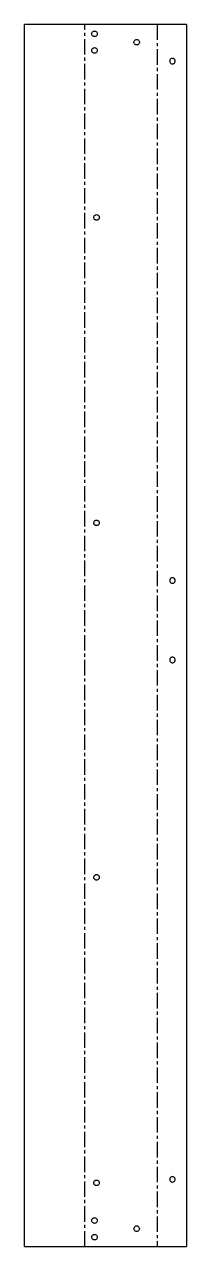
# Model space of a CAD drawing. Header units: millimetres. Extents: x 0 to 133, y 0 to 1000.
import ezdxf

# ---------------------------------------------------------------- set-up
doc = ezdxf.new("R2010")
doc.units = ezdxf.units.MM
doc.linetypes.add('CENTERX2', pattern=[20.32, 12.7, -2.54, 2.54, -2.54])

msp = doc.modelspace()

# ---------------------------------------------------------------- linework, layer by layer
at = {"color": 7, "linetype": 'Continuous', "lineweight": 25}
for p, q in [((132.9, 1000), (0, 1000)), ((0, 0), (0, 1000)), ((132.9, 1000), (132.9, 0)), ((0, 0), (132.9, 0))]:
    msp.add_line(p, q, dxfattribs=at)
at = {"color": 7, "linetype": 'CENTERX2'}
for p, q in [((49.4, 0), (49.4, 1000)), ((108.8, 1000), (108.8, 0))]:
    msp.add_line(p, q, dxfattribs=at)
at = {"color": 7, "linetype": 'Continuous', "lineweight": 25}
for points, knots in [([(55.2, 992.3), (55.2, 992.6), (55.3, 992.9), (55.5, 993.5), (55.7, 993.7), (56.1, 994.1), (56.4, 994.3), (56.9, 994.5), (57.2, 994.6), (57.8, 994.6), (58.1, 994.5), (58.6, 994.3), (58.9, 994.1), (59.3, 993.7), (59.5, 993.5), (59.7, 992.9), (59.7, 992.6), (59.7, 992.3)], [0, 0, 0, 0, 0.0625, 0.0625, 0.125, 0.125, 0.1875, 0.1875, 0.25, 0.25, 0.3125, 0.3125, 0.375, 0.375, 0.4375, 0.4375, 0.5, 0.5, 0.5, 0.5]), ([(59.7, 992.3), (59.7, 992), (59.7, 991.7), (59.5, 991.2), (59.3, 990.9), (58.9, 990.5), (58.6, 990.4), (58.1, 990.1), (57.8, 990.1), (57.2, 990.1), (56.9, 990.1), (56.4, 990.4), (56.1, 990.5), (55.7, 990.9), (55.5, 991.2), (55.3, 991.7), (55.2, 992), (55.2, 992.3)], [0.5, 0.5, 0.5, 0.5, 0.5625, 0.5625, 0.625, 0.625, 0.6875, 0.6875, 0.75, 0.75, 0.8125, 0.8125, 0.875, 0.875, 0.9375, 0.9375, 1, 1, 1, 1]), ([(55.2, 978.7), (55.2, 979), (55.3, 979.3), (55.5, 979.8), (55.7, 980.1), (56.1, 980.5), (56.4, 980.7), (56.9, 980.9), (57.2, 981), (57.8, 981), (58.1, 980.9), (58.6, 980.7), (58.9, 980.5), (59.3, 980.1), (59.5, 979.8), (59.7, 979.3), (59.7, 979), (59.7, 978.7)], [0, 0, 0, 0, 0.0625, 0.0625, 0.125, 0.125, 0.1875, 0.1875, 0.25, 0.25, 0.3125, 0.3125, 0.375, 0.375, 0.4375, 0.4375, 0.5, 0.5, 0.5, 0.5]), ([(89.8, 985.4), (89.8, 985.7), (89.8, 986), (90.1, 986.6), (90.2, 986.8), (90.6, 987.2), (90.9, 987.4), (91.4, 987.6), (91.7, 987.7), (92.3, 987.7), (92.6, 987.6), (93.2, 987.4), (93.4, 987.2), (93.8, 986.8), (94, 986.6), (94.2, 986), (94.3, 985.7), (94.3, 985.4)], [0, 0, 0, 0, 0.0625, 0.0625, 0.125, 0.125, 0.1875, 0.1875, 0.25, 0.25, 0.3125, 0.3125, 0.375, 0.375, 0.4375, 0.4375, 0.5, 0.5, 0.5, 0.5]), ([(94.3, 985.4), (94.3, 985.1), (94.2, 984.8), (94, 984.3), (93.8, 984.1), (93.4, 983.6), (93.2, 983.5), (92.6, 983.2), (92.3, 983.2), (91.7, 983.2), (91.4, 983.2), (90.9, 983.5), (90.6, 983.6), (90.2, 984.1), (90.1, 984.3), (89.8, 984.8), (89.8, 985.1), (89.8, 985.4)], [0.5, 0.5, 0.5, 0.5, 0.5625, 0.5625, 0.625, 0.625, 0.6875, 0.6875, 0.75, 0.75, 0.8125, 0.8125, 0.875, 0.875, 0.9375, 0.9375, 1, 1, 1, 1]), ([(59.7, 978.7), (59.7, 978.4), (59.7, 978.1), (59.5, 977.6), (59.3, 977.3), (58.9, 976.9), (58.6, 976.7), (58.1, 976.5), (57.8, 976.5), (57.2, 976.5), (56.9, 976.5), (56.4, 976.7), (56.1, 976.9), (55.7, 977.3), (55.5, 977.6), (55.3, 978.1), (55.2, 978.4), (55.2, 978.7)], [0.5, 0.5, 0.5, 0.5, 0.5625, 0.5625, 0.625, 0.625, 0.6875, 0.6875, 0.75, 0.75, 0.8125, 0.8125, 0.875, 0.875, 0.9375, 0.9375, 1, 1, 1, 1]), ([(123.6, 970), (123.6, 970.3), (123.5, 970.6), (123.3, 971.1), (123.1, 971.4), (122.7, 971.8), (122.4, 972), (121.9, 972.2), (121.6, 972.2), (121, 972.2), (120.7, 972.2), (120.2, 972), (119.9, 971.8), (119.5, 971.4), (119.3, 971.1), (119.1, 970.6), (119.1, 970.3), (119.1, 970)], [0, 0, 0, 0, 0.0625, 0.0625, 0.125, 0.125, 0.1875, 0.1875, 0.25, 0.25, 0.3125, 0.3125, 0.375, 0.375, 0.4375, 0.4375, 0.5, 0.5, 0.5, 0.5]), ([(119.1, 970), (119.1, 969.7), (119.1, 969.4), (119.3, 968.9), (119.5, 968.6), (119.9, 968.2), (120.2, 968), (120.7, 967.8), (121, 967.7), (121.6, 967.7), (121.9, 967.8), (122.4, 968), (122.7, 968.2), (123.1, 968.6), (123.3, 968.9), (123.5, 969.4), (123.6, 969.7), (123.6, 970)], [0.5, 0.5, 0.5, 0.5, 0.5625, 0.5625, 0.625, 0.625, 0.6875, 0.6875, 0.75, 0.75, 0.8125, 0.8125, 0.875, 0.875, 0.9375, 0.9375, 1, 1, 1, 1]), ([(56.9, 842.1), (56.9, 842.4), (56.9, 842.7), (57.2, 843.3), (57.3, 843.5), (57.8, 843.9), (58, 844.1), (58.5, 844.3), (58.8, 844.4), (59.4, 844.4), (59.7, 844.3), (60.3, 844.1), (60.5, 843.9), (60.9, 843.5), (61.1, 843.3), (61.3, 842.7), (61.4, 842.4), (61.4, 842.1)], [0, 0, 0, 0, 0.0625, 0.0625, 0.125, 0.125, 0.1875, 0.1875, 0.25, 0.25, 0.3125, 0.3125, 0.375, 0.375, 0.4375, 0.4375, 0.5, 0.5, 0.5, 0.5]), ([(61.4, 842.1), (61.4, 841.8), (61.3, 841.5), (61.1, 841), (60.9, 840.7), (60.5, 840.3), (60.3, 840.2), (59.7, 839.9), (59.4, 839.9), (58.8, 839.9), (58.5, 839.9), (58, 840.2), (57.8, 840.3), (57.3, 840.7), (57.2, 841), (56.9, 841.5), (56.9, 841.8), (56.9, 842.1)], [0.5, 0.5, 0.5, 0.5, 0.5625, 0.5625, 0.625, 0.625, 0.6875, 0.6875, 0.75, 0.75, 0.8125, 0.8125, 0.875, 0.875, 0.9375, 0.9375, 1, 1, 1, 1]), ([(56.9, 592.1), (56.9, 592.4), (56.9, 592.7), (57.2, 593.3), (57.3, 593.5), (57.8, 593.9), (58, 594.1), (58.5, 594.3), (58.8, 594.4), (59.4, 594.4), (59.7, 594.3), (60.3, 594.1), (60.5, 593.9), (60.9, 593.5), (61.1, 593.3), (61.3, 592.7), (61.4, 592.4), (61.4, 592.1)], [0, 0, 0, 0, 0.0625, 0.0625, 0.125, 0.125, 0.1875, 0.1875, 0.25, 0.25, 0.3125, 0.3125, 0.375, 0.375, 0.4375, 0.4375, 0.5, 0.5, 0.5, 0.5]), ([(61.4, 592.1), (61.4, 591.8), (61.3, 591.5), (61.1, 591), (60.9, 590.7), (60.5, 590.3), (60.3, 590.2), (59.7, 589.9), (59.4, 589.9), (58.8, 589.9), (58.5, 589.9), (58, 590.2), (57.8, 590.3), (57.3, 590.7), (57.2, 591), (56.9, 591.5), (56.9, 591.8), (56.9, 592.1)], [0.5, 0.5, 0.5, 0.5, 0.5625, 0.5625, 0.625, 0.625, 0.6875, 0.6875, 0.75, 0.75, 0.8125, 0.8125, 0.875, 0.875, 0.9375, 0.9375, 1, 1, 1, 1]), ([(123.6, 545), (123.6, 545.3), (123.5, 545.6), (123.3, 546.1), (123.1, 546.4), (122.7, 546.8), (122.4, 547), (121.9, 547.2), (121.6, 547.2), (121, 547.2), (120.7, 547.2), (120.2, 547), (119.9, 546.8), (119.5, 546.4), (119.3, 546.1), (119.1, 545.6), (119.1, 545.3), (119.1, 545)], [0, 0, 0, 0, 0.0625, 0.0625, 0.125, 0.125, 0.1875, 0.1875, 0.25, 0.25, 0.3125, 0.3125, 0.375, 0.375, 0.4375, 0.4375, 0.5, 0.5, 0.5, 0.5]), ([(119.1, 545), (119.1, 544.7), (119.1, 544.4), (119.3, 543.9), (119.5, 543.6), (119.9, 543.2), (120.2, 543), (120.7, 542.8), (121, 542.7), (121.6, 542.7), (121.9, 542.8), (122.4, 543), (122.7, 543.2), (123.1, 543.6), (123.3, 543.9), (123.5, 544.4), (123.6, 544.7), (123.6, 545)], [0.5, 0.5, 0.5, 0.5, 0.5625, 0.5625, 0.625, 0.625, 0.6875, 0.6875, 0.75, 0.75, 0.8125, 0.8125, 0.875, 0.875, 0.9375, 0.9375, 1, 1, 1, 1]), ([(123.6, 480), (123.6, 480.3), (123.5, 480.6), (123.3, 481.1), (123.1, 481.4), (122.7, 481.8), (122.4, 482), (121.9, 482.2), (121.6, 482.2), (121, 482.2), (120.7, 482.2), (120.2, 482), (119.9, 481.8), (119.5, 481.4), (119.3, 481.1), (119.1, 480.6), (119.1, 480.3), (119.1, 480)], [0, 0, 0, 0, 0.0625, 0.0625, 0.125, 0.125, 0.1875, 0.1875, 0.25, 0.25, 0.3125, 0.3125, 0.375, 0.375, 0.4375, 0.4375, 0.5, 0.5, 0.5, 0.5]), ([(119.1, 480), (119.1, 479.7), (119.1, 479.4), (119.3, 478.9), (119.5, 478.6), (119.9, 478.2), (120.2, 478), (120.7, 477.8), (121, 477.7), (121.6, 477.7), (121.9, 477.8), (122.4, 478), (122.7, 478.2), (123.1, 478.6), (123.3, 478.9), (123.5, 479.4), (123.6, 479.7), (123.6, 480)], [0.5, 0.5, 0.5, 0.5, 0.5625, 0.5625, 0.625, 0.625, 0.6875, 0.6875, 0.75, 0.75, 0.8125, 0.8125, 0.875, 0.875, 0.9375, 0.9375, 1, 1, 1, 1]), ([(56.9, 302.1), (56.9, 302.4), (56.9, 302.7), (57.2, 303.3), (57.3, 303.5), (57.8, 303.9), (58, 304.1), (58.5, 304.3), (58.8, 304.4), (59.4, 304.4), (59.7, 304.3), (60.3, 304.1), (60.5, 303.9), (60.9, 303.5), (61.1, 303.3), (61.3, 302.7), (61.4, 302.4), (61.4, 302.1)], [0, 0, 0, 0, 0.0625, 0.0625, 0.125, 0.125, 0.1875, 0.1875, 0.25, 0.25, 0.3125, 0.3125, 0.375, 0.375, 0.4375, 0.4375, 0.5, 0.5, 0.5, 0.5]), ([(61.4, 302.1), (61.4, 301.8), (61.3, 301.5), (61.1, 301), (60.9, 300.7), (60.5, 300.3), (60.3, 300.2), (59.7, 299.9), (59.4, 299.9), (58.8, 299.9), (58.5, 299.9), (58, 300.2), (57.8, 300.3), (57.3, 300.7), (57.2, 301), (56.9, 301.5), (56.9, 301.8), (56.9, 302.1)], [0.5, 0.5, 0.5, 0.5, 0.5625, 0.5625, 0.625, 0.625, 0.6875, 0.6875, 0.75, 0.75, 0.8125, 0.8125, 0.875, 0.875, 0.9375, 0.9375, 1, 1, 1, 1]), ([(56.9, 52.1), (56.9, 52.4), (56.9, 52.7), (57.2, 53.3), (57.3, 53.5), (57.8, 53.9), (58, 54.1), (58.5, 54.3), (58.8, 54.4), (59.4, 54.4), (59.7, 54.3), (60.3, 54.1), (60.5, 53.9), (60.9, 53.5), (61.1, 53.3), (61.3, 52.7), (61.4, 52.4), (61.4, 52.1)], [0, 0, 0, 0, 0.0625, 0.0625, 0.125, 0.125, 0.1875, 0.1875, 0.25, 0.25, 0.3125, 0.3125, 0.375, 0.375, 0.4375, 0.4375, 0.5, 0.5, 0.5, 0.5]), ([(61.4, 52.1), (61.4, 51.8), (61.3, 51.5), (61.1, 51), (60.9, 50.7), (60.5, 50.3), (60.3, 50.2), (59.7, 49.9), (59.4, 49.9), (58.8, 49.9), (58.5, 49.9), (58, 50.2), (57.8, 50.3), (57.3, 50.7), (57.2, 51), (56.9, 51.5), (56.9, 51.8), (56.9, 52.1)], [0.5, 0.5, 0.5, 0.5, 0.5625, 0.5625, 0.625, 0.625, 0.6875, 0.6875, 0.75, 0.75, 0.8125, 0.8125, 0.875, 0.875, 0.9375, 0.9375, 1, 1, 1, 1]), ([(123.6, 55), (123.6, 55.3), (123.5, 55.6), (123.3, 56.1), (123.1, 56.4), (122.7, 56.8), (122.4, 57), (121.9, 57.2), (121.6, 57.2), (121, 57.2), (120.7, 57.2), (120.2, 57), (119.9, 56.8), (119.5, 56.4), (119.3, 56.1), (119.1, 55.6), (119.1, 55.3), (119.1, 55)], [0, 0, 0, 0, 0.0625, 0.0625, 0.125, 0.125, 0.1875, 0.1875, 0.25, 0.25, 0.3125, 0.3125, 0.375, 0.375, 0.4375, 0.4375, 0.5, 0.5, 0.5, 0.5]), ([(119.1, 55), (119.1, 54.7), (119.1, 54.4), (119.3, 53.9), (119.5, 53.6), (119.9, 53.2), (120.2, 53), (120.7, 52.8), (121, 52.7), (121.6, 52.7), (121.9, 52.8), (122.4, 53), (122.7, 53.2), (123.1, 53.6), (123.3, 53.9), (123.5, 54.4), (123.6, 54.7), (123.6, 55)], [0.5, 0.5, 0.5, 0.5, 0.5625, 0.5625, 0.625, 0.625, 0.6875, 0.6875, 0.75, 0.75, 0.8125, 0.8125, 0.875, 0.875, 0.9375, 0.9375, 1, 1, 1, 1]), ([(55.2, 21.3), (55.2, 21.6), (55.3, 21.9), (55.5, 22.4), (55.7, 22.7), (56.1, 23.1), (56.4, 23.3), (56.9, 23.5), (57.2, 23.5), (57.8, 23.5), (58.1, 23.5), (58.6, 23.3), (58.9, 23.1), (59.3, 22.7), (59.5, 22.4), (59.7, 21.9), (59.7, 21.6), (59.7, 21.3)], [0, 0, 0, 0, 0.0625, 0.0625, 0.125, 0.125, 0.1875, 0.1875, 0.25, 0.25, 0.3125, 0.3125, 0.375, 0.375, 0.4375, 0.4375, 0.5, 0.5, 0.5, 0.5]), ([(59.7, 21.3), (59.7, 21), (59.7, 20.7), (59.5, 20.2), (59.3, 19.9), (58.9, 19.5), (58.6, 19.3), (58.1, 19.1), (57.8, 19), (57.2, 19), (56.9, 19.1), (56.4, 19.3), (56.1, 19.5), (55.7, 19.9), (55.5, 20.2), (55.3, 20.7), (55.2, 21), (55.2, 21.3)], [0.5, 0.5, 0.5, 0.5, 0.5625, 0.5625, 0.625, 0.625, 0.6875, 0.6875, 0.75, 0.75, 0.8125, 0.8125, 0.875, 0.875, 0.9375, 0.9375, 1, 1, 1, 1]), ([(94.3, 14.6), (94.3, 14.9), (94.2, 15.2), (94, 15.7), (93.8, 15.9), (93.4, 16.4), (93.2, 16.5), (92.6, 16.8), (92.3, 16.8), (91.7, 16.8), (91.4, 16.8), (90.9, 16.5), (90.6, 16.4), (90.2, 15.9), (90.1, 15.7), (89.8, 15.2), (89.8, 14.9), (89.8, 14.6)], [0, 0, 0, 0, 0.0625, 0.0625, 0.125, 0.125, 0.1875, 0.1875, 0.25, 0.25, 0.3125, 0.3125, 0.375, 0.375, 0.4375, 0.4375, 0.5, 0.5, 0.5, 0.5]), ([(94.3, 14.6), (94.3, 14.3), (94.2, 14), (94, 13.4), (93.8, 13.2), (93.4, 12.8), (93.2, 12.6), (92.6, 12.4), (92.3, 12.3), (91.7, 12.3), (91.4, 12.4), (90.9, 12.6), (90.6, 12.8), (90.2, 13.2), (90.1, 13.4), (89.8, 14), (89.8, 14.3), (89.8, 14.6)], [0.5, 0.5, 0.5, 0.5, 0.5625, 0.5625, 0.625, 0.625, 0.6875, 0.6875, 0.75, 0.75, 0.8125, 0.8125, 0.875, 0.875, 0.9375, 0.9375, 1, 1, 1, 1]), ([(55.2, 7.7), (55.2, 8), (55.3, 8.3), (55.5, 8.8), (55.7, 9), (56.1, 9.5), (56.4, 9.6), (56.9, 9.9), (57.2, 9.9), (57.8, 9.9), (58.1, 9.9), (58.6, 9.6), (58.9, 9.5), (59.3, 9), (59.5, 8.8), (59.7, 8.3), (59.7, 8), (59.7, 7.7)], [0, 0, 0, 0, 0.0625, 0.0625, 0.125, 0.125, 0.1875, 0.1875, 0.25, 0.25, 0.3125, 0.3125, 0.375, 0.375, 0.4375, 0.4375, 0.5, 0.5, 0.5, 0.5]), ([(59.7, 7.7), (59.7, 7.4), (59.7, 7.1), (59.5, 6.5), (59.3, 6.3), (58.9, 5.9), (58.6, 5.7), (58.1, 5.5), (57.8, 5.4), (57.2, 5.4), (56.9, 5.5), (56.4, 5.7), (56.1, 5.9), (55.7, 6.3), (55.5, 6.5), (55.3, 7.1), (55.2, 7.4), (55.2, 7.7)], [0.5, 0.5, 0.5, 0.5, 0.5625, 0.5625, 0.625, 0.625, 0.6875, 0.6875, 0.75, 0.75, 0.8125, 0.8125, 0.875, 0.875, 0.9375, 0.9375, 1, 1, 1, 1])]:
    msp.add_open_spline(points, degree=3, knots=knots, dxfattribs=at)

doc.saveas('drawing.dxf')
